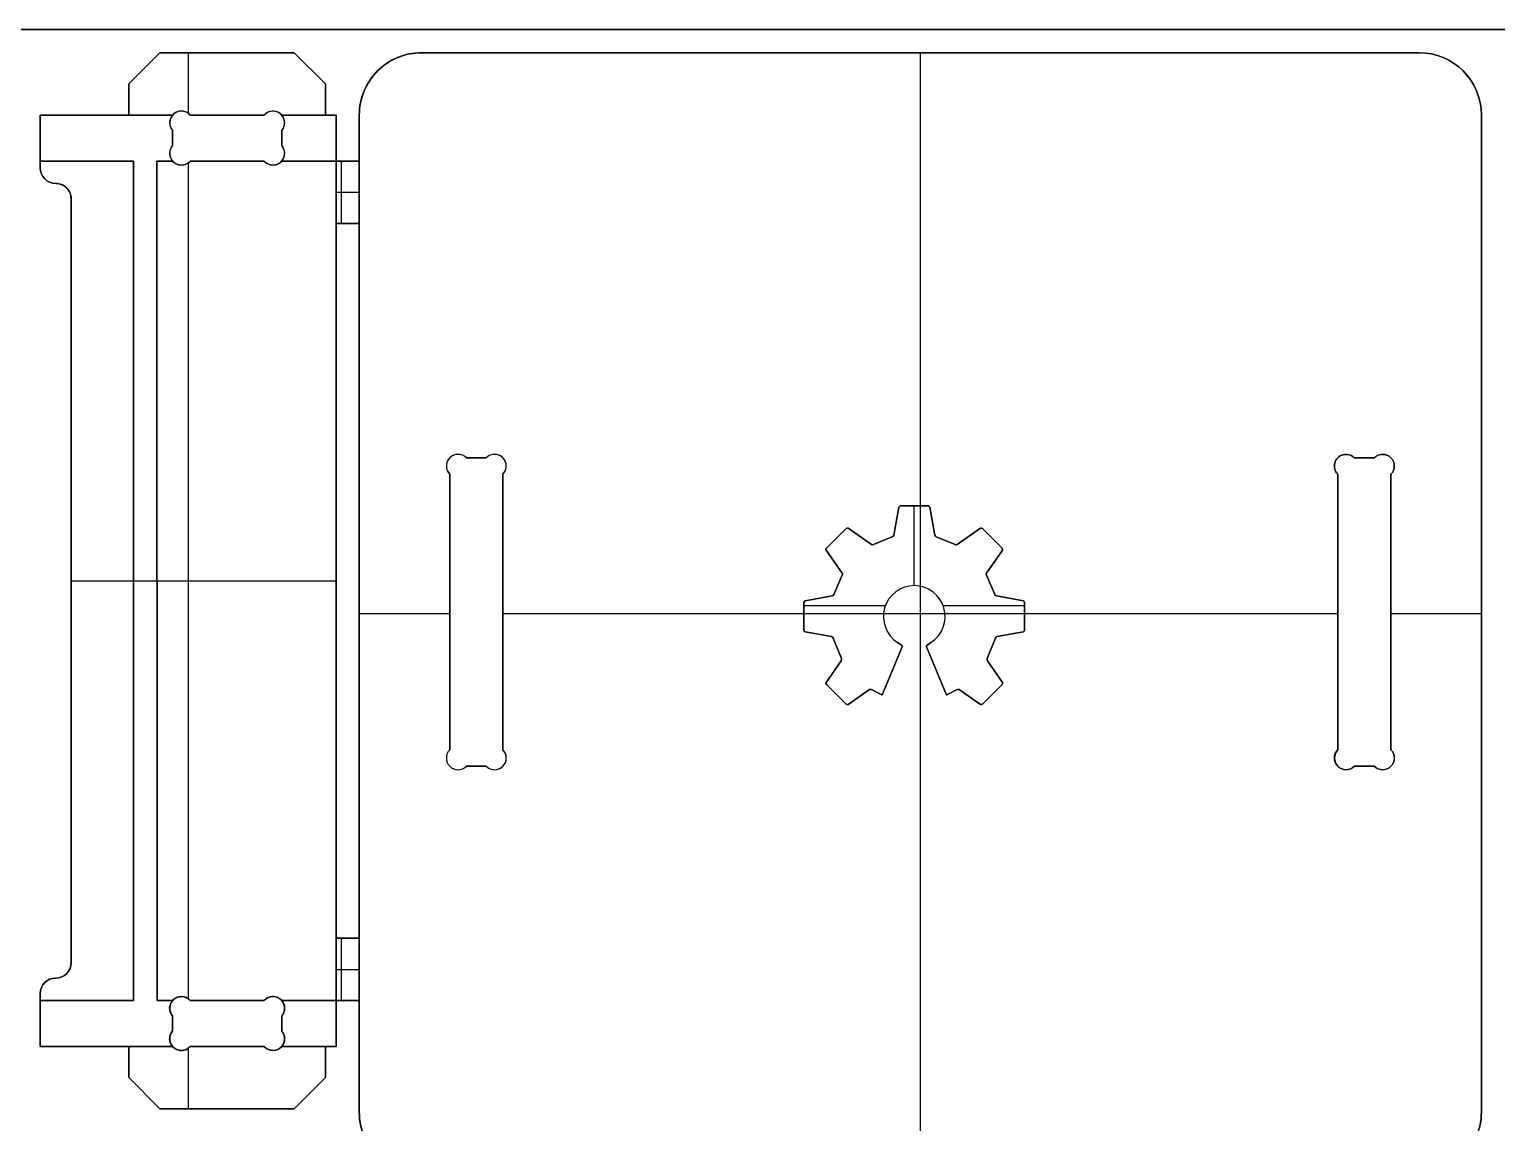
# Model space of a CAD drawing. Extents: x 0 to 96, y 0 to 48.
# Drawn here: x 48.17 to 71.71, y 30.46 to 48 of the extents above; entities that cross this region are included whole.
import ezdxf

# ---------------------------------------------------------------- set-up
doc = ezdxf.new("R2010")
doc.units = 0
doc.header["$MEASUREMENT"] = 0
for name, color, linetype in [('POCKETS_10_MM', 5, 'CONTINUOUS'), ('PROFILE_-_INSIDE', 30, 'CONTINUOUS'), ('PROFILE_-_OUTSIDE', 18, 'CONTINUOUS'), ('STOCK_PERIMETER', 1, 'CONTINUOUS'), ('TABS', 51, 'CONTINUOUS')]:
    doc.layers.add(name, color=color, linetype=linetype)

msp = doc.modelspace()

# ---------------------------------------------------------------- linework, layer by layer
at = {"layer": 'POCKETS_10_MM'}
for p, q in [((61.715, 39.734), (62.016, 39.857)), ((62.722, 39.857), (63.023, 39.734)), ((61.079, 38.931), (61.212, 39.242)), ((63.527, 39.242), (63.66, 38.931)), ((61.2, 37.903), (61.067, 38.233)), ((63.671, 38.233), (63.539, 37.903)), ((61.836, 37.325), (61.683, 37.406)), ((63.055, 37.406), (62.903, 37.325))]:
    msp.add_line(p, q, dxfattribs=at)
for points in [[(62.016, 39.857, 0.242832), (62.039, 39.883), (62.122, 40.332, -0.343155), (62.145, 40.352), (62.593, 40.352, -0.342745), (62.616, 40.332), (62.7, 39.883, 0.243573), (62.722, 39.857)], [(61.212, 39.242, 0.247752), (61.21, 39.276), (60.956, 39.645, -0.341571), (60.959, 39.675), (61.276, 39.991, -0.343622), (61.306, 39.994), (61.681, 39.736, 0.241389), (61.715, 39.734)], [(63.023, 39.734, 0.241471), (63.057, 39.736), (63.433, 39.994, -0.343447), (63.463, 39.991), (63.779, 39.675, -0.34221), (63.782, 39.645), (63.529, 39.276, 0.246616), (63.527, 39.242)], [(60.618, 38.335, -0.343186), (60.599, 38.358), (60.599, 38.805, -0.341956), (60.618, 38.828), (61.053, 38.909, 0.239287), (61.079, 38.931)], [(63.66, 38.931, 0.240404), (63.686, 38.909), (64.12, 38.828, -0.34245), (64.139, 38.805), (64.139, 38.358, -0.343186), (64.12, 38.335), (63.696, 38.256, 0.248501), (63.671, 38.233)], [(61.067, 38.233, 0.248644), (61.042, 38.256), (60.618, 38.335)], [(62.103, 38.162), (62.127, 38.144), (62.165, 38.12, -0.351653), (62.174, 38.092), (61.861, 37.334, -0.446825), (61.836, 37.325)], [(62.903, 37.325, -0.446574), (62.878, 37.334), (62.564, 38.092, -0.353509), (62.574, 38.12), (62.612, 38.144), (62.636, 38.162)], [(61.683, 37.406, 0.261342), (61.65, 37.405), (61.306, 37.169, -0.340847), (61.276, 37.171), (60.959, 37.488, -0.342703), (60.956, 37.518), (61.197, 37.869, 0.240875), (61.2, 37.903)], [(63.539, 37.903, 0.242002), (63.541, 37.869), (63.782, 37.518, -0.341425), (63.779, 37.488), (63.463, 37.171, -0.340556), (63.433, 37.169), (63.088, 37.405, 0.261321), (63.055, 37.406)]]:
    msp.add_lwpolyline(points, format="xyb", dxfattribs=at)
msp.add_arc((62.369, 38.579), 0.495, 302.5852, 237.4148, dxfattribs=at)
at = {"layer": 'PROFILE_-_INSIDE'}
for points in [[(50.752, 45.887), (51.94, 45.887, 1), (52.221, 46.136), (52.221, 46.376, 1), (51.94, 46.625), (50.752, 46.625, 1), (50.471, 46.376), (50.471, 46.136, 1)], [(55.183, 36.175), (55.503, 36.175, 1), (55.768, 36.441), (55.768, 40.86, 1), (55.504, 41.125), (55.183, 41.125, 1), (54.918, 40.86), (54.918, 36.441, 1)], [(69.749, 36.175), (69.429, 36.175, -1), (69.164, 36.441), (69.164, 40.86, -1), (69.428, 41.125), (69.749, 41.125, -1), (70.014, 40.86), (70.014, 36.441, -1)], [(50.752, 32.417), (51.94, 32.417, -1), (52.221, 32.168), (52.221, 31.928, -1), (51.94, 31.679), (50.752, 31.679, -1), (50.471, 31.928), (50.471, 32.168, -1)]]:
    msp.add_lwpolyline(points, format="xyb", close=True, dxfattribs=at)
at = {"layer": 'PROFILE_-_OUTSIDE'}
for p, q in [((50.269, 47.625), (49.769, 47.125)), ((49.769, 47.125), (50.269, 47.625)), ((49.769, 47.125, 0.74), (50.269, 47.625, 0.74)), ((50.269, 47.625, 0.37), (49.769, 47.125, 0.37)), ((52.424, 47.625), (50.269, 47.625)), ((50.269, 47.625), (52.424, 47.625)), ((50.269, 47.625, 0.74), (50.269, 47.625)), ((50.269, 47.625, 0.74), (52.424, 47.625, 0.74)), ((52.424, 47.625, 0.37), (50.269, 47.625, 0.37)), ((50.721, 47.625), (50.721, 46.653)), ((50.721, 47.625, 0.74), (50.721, 46.653, 0.74)), ((51.346, 47.625), (51.346, 47.625, 0.74)), ((52.924, 47.125), (52.424, 47.625)), ((52.424, 47.625), (52.924, 47.125)), ((52.424, 47.625, 0.74), (52.424, 47.625)), ((52.424, 47.625, 0.74), (52.924, 47.125, 0.74)), ((52.924, 47.125, 0.37), (52.424, 47.625, 0.37)), ((54.466, 47.625), (70.466, 47.625)), ((54.466, 47.625), (54.466, 47.625, 0.74)), ((62.466, 47.625), (62.466, 29.625)), ((62.466, 47.625, 0.74), (62.466, 40.352, 0.74)), ((70.466, 47.625), (70.466, 47.625, 0.74)), ((50.019, 47.375), (50.019, 47.375, 0.74)), ((52.674, 47.375), (52.674, 47.375, 0.74)), ((49.769, 47.125), (49.769, 46.625)), ((49.769, 46.625), (49.769, 47.125)), ((49.769, 46.625, 0.74), (49.769, 47.125, 0.74)), ((49.769, 47.125, 0.74), (49.769, 47.125)), ((49.769, 47.125, 0.37), (49.769, 46.625, 0.37)), ((52.924, 46.625), (52.924, 47.125)), ((52.924, 47.125), (52.924, 46.625)), ((52.924, 47.125, 0.74), (52.924, 47.125)), ((52.924, 47.125, 0.74), (52.924, 46.625, 0.74)), ((52.924, 46.625, 0.37), (52.924, 47.125, 0.37)), ((49.769, 46.875), (49.769, 46.875, 0.74)), ((52.924, 46.875), (52.924, 46.875, 0.74)), ((49.769, 46.625), (48.346, 46.625)), ((48.346, 46.625), (48.346, 45.777)), ((48.346, 46.625), (49.769, 46.625)), ((48.346, 46.625, 0.34), (48.346, 45.887, 0.34)), ((48.346, 46.625, 0.34), (48.346, 46.625)), ((49.769, 46.625, 0.34), (48.346, 46.625, 0.34)), ((49.057, 46.625), (49.057, 46.625, 0.34)), ((49.769, 46.625, 0.74), (49.769, 46.625, 0.34)), ((49.769, 46.625, 0.34), (49.769, 46.625)), ((50.471, 46.625, 0.74), (49.769, 46.625, 0.74)), ((50.471, 46.625, 0.34), (49.769, 46.625, 0.34)), ((49.769, 46.625, 0.54), (50.471, 46.625, 0.54)), ((50.471, 46.625, 0.34), (50.471, 46.625, 0.74)), ((50.487, 46.641), (50.487, 46.641, 0.74)), ((50.752, 46.625), (51.94, 46.625)), ((50.752, 46.625, 0.74), (50.752, 46.625, 0.34)), ((50.752, 46.625, 0.34), (50.752, 46.625)), ((51.94, 46.625, 0.74), (50.752, 46.625, 0.74)), ((51.94, 46.625, 0.34), (50.752, 46.625, 0.34)), ((51.94, 46.625, 0.5), (50.752, 46.625, 0.5)), ((51.346, 46.625, 0.34), (51.346, 46.625, 0.74)), ((51.346, 46.625), (51.346, 46.625, 0.34)), ((51.94, 46.625, 0.74), (51.94, 46.625, 0.34)), ((51.94, 46.625, 0.34), (51.94, 46.625)), ((52.205, 46.641), (52.205, 46.641, 0.74)), ((52.221, 46.625, 0.74), (52.221, 46.625, 0.34)), ((52.924, 46.625, 0.74), (52.221, 46.625, 0.74)), ((52.924, 46.625, 0.34), (52.221, 46.625, 0.34)), ((52.221, 46.625, 0.54), (52.924, 46.625, 0.54)), ((53.096, 46.625), (52.924, 46.625)), ((52.924, 46.625), (53.096, 46.625)), ((52.924, 46.625, 0.74), (52.924, 46.625, 0.34)), ((52.924, 46.625, 0.34), (52.924, 46.625)), ((53.096, 46.625, 0.34), (52.924, 46.625, 0.34)), ((53.01, 46.625), (53.01, 46.625, 0.34)), ((53.096, 31.679), (53.096, 46.625)), ((53.096, 46.625), (53.096, 31.679)), ((53.096, 46.625), (53.096, 46.625, 0.34)), ((53.096, 45.887, 0.34), (53.096, 46.625, 0.34)), ((53.466, 30.625), (53.466, 46.625)), ((53.466, 46.625), (53.466, 46.625, 0.74)), ((71.466, 46.625), (71.466, 30.625)), ((71.466, 46.625), (71.466, 46.625, 0.74)), ((50.471, 46.136), (50.471, 46.376)), ((50.471, 46.376, 0.34), (50.471, 46.136, 0.34)), ((50.471, 46.376, 0.34), (50.471, 46.376)), ((52.221, 46.376), (52.221, 46.136)), ((52.221, 46.136, 0.34), (52.221, 46.376, 0.34)), ((52.221, 46.376, 0.34), (52.221, 46.376)), ((50.471, 46.256), (50.471, 46.256, 0.34)), ((50.471, 46.136, 0.34), (50.471, 46.136)), ((52.221, 46.256), (52.221, 46.256, 0.34)), ((52.221, 46.136, 0.34), (52.221, 46.136)), ((48.346, 45.887, 0.74), (48.346, 45.887, 0.34)), ((48.346, 45.887, 0.74), (49.846, 45.887, 0.74)), ((48.346, 45.887, 0.34), (49.846, 45.887, 0.34)), ((49.846, 45.887, 0.54), (48.346, 45.887, 0.54)), ((48.346, 45.777), (48.346, 45.777, 0.74)), ((48.909, 45.887, 0.74), (48.909, 45.887, 0.34)), ((49.846, 45.887, 0.34), (49.846, 45.887, 0.74)), ((49.846, 45.887, 0.34), (49.846, 32.417, 0.34)), ((49.846, 45.887, 0.74), (49.846, 32.417, 0.74)), ((49.846, 32.417, 0.54), (49.846, 45.887, 0.54)), ((50.217, 45.887, 0.74), (50.471, 45.887, 0.74)), ((50.221, 32.417, 0.74), (50.217, 45.887, 0.74)), ((50.221, 32.417, 0.34), (50.217, 45.887, 0.34)), ((50.217, 45.887, 0.34), (50.217, 45.887, 0.74)), ((50.217, 45.887, 0.34), (50.471, 45.887, 0.34)), ((50.217, 45.887, 0.54), (50.221, 32.417, 0.54)), ((50.471, 45.887, 0.54), (50.217, 45.887, 0.54)), ((50.471, 45.887, 0.74), (50.471, 45.887, 0.34)), ((50.487, 45.871), (50.487, 45.871, 0.74)), ((50.721, 45.859), (50.721, 32.445)), ((50.721, 45.859, 0.74), (50.721, 32.445, 0.74)), ((50.752, 45.887), (50.752, 45.887, 0.34)), ((51.94, 45.887), (50.752, 45.887)), ((50.752, 45.887, 0.34), (51.94, 45.887, 0.34)), ((50.752, 45.887, 0.34), (50.752, 45.887, 0.74)), ((50.752, 45.887, 0.74), (51.94, 45.887, 0.74)), ((50.752, 45.887, 0.5), (51.94, 45.887, 0.5)), ((51.346, 45.887, 0.34), (51.346, 45.887, 0.74)), ((51.346, 45.887), (51.346, 45.887, 0.34)), ((51.94, 45.887, 0.74), (51.94, 45.887, 0.34)), ((51.94, 45.887, 0.34), (51.94, 45.887)), ((52.205, 45.871), (52.205, 45.871, 0.74)), ((52.221, 45.887, 0.74), (53.096, 45.887, 0.74)), ((52.221, 45.887, 0.34), (52.221, 45.887, 0.74)), ((52.221, 45.887, 0.34), (53.096, 45.887, 0.34)), ((53.096, 45.887, 0.54), (52.221, 45.887, 0.54)), ((53.096, 45.887, 0.34), (53.096, 45.887, 0.74)), ((53.096, 45.887, 0.74), (53.096, 32.417, 0.74)), ((53.096, 32.417, 0.37), (53.096, 45.887, 0.37)), ((48.596, 45.527), (48.596, 45.527, 0.74)), ((48.846, 45.277), (48.846, 33.027)), ((48.846, 45.277), (48.846, 45.277, 0.74)), ((54.918, 41.125), (54.918, 41.125, 0.74)), ((55.183, 41.125), (55.504, 41.125)), ((55.504, 41.125, 0.74), (55.183, 41.125, 0.74)), ((55.183, 41.125, 0.74), (55.183, 41.125)), ((55.504, 41.125, 0.5), (55.183, 41.125, 0.5)), ((55.344, 41.125), (55.344, 41.125, 0.74)), ((55.504, 41.125, 0.74), (55.504, 41.125)), ((55.768, 41.125), (55.768, 41.125, 0.74)), ((69.164, 41.125), (69.164, 41.125, 0.74)), ((69.428, 41.125), (69.749, 41.125)), ((69.749, 41.125, 0.74), (69.428, 41.125, 0.74)), ((69.428, 41.125, 0.74), (69.428, 41.125)), ((69.749, 41.125, 0.5), (69.428, 41.125, 0.5)), ((69.589, 41.125), (69.589, 41.125, 0.74)), ((69.749, 41.125, 0.74), (69.749, 41.125)), ((70.014, 41.125), (70.014, 41.125, 0.74)), ((54.918, 36.441), (54.918, 40.86)), ((54.918, 40.86, 0.74), (54.918, 36.441, 0.74)), ((54.918, 40.86, 0.74), (54.918, 40.86)), ((54.918, 40.86, 0.5), (54.918, 36.441, 0.5)), ((55.768, 40.86), (55.768, 36.441)), ((55.768, 36.441, 0.74), (55.768, 40.86, 0.74)), ((55.768, 40.86, 0.74), (55.768, 40.86)), ((55.768, 36.441, 0.5), (55.768, 40.86, 0.5)), ((69.164, 36.441), (69.164, 40.86)), ((69.164, 40.86, 0.74), (69.164, 36.441, 0.74)), ((69.164, 40.86, 0.74), (69.164, 40.86)), ((69.164, 40.86, 0.5), (69.164, 36.441, 0.5)), ((70.014, 40.86), (70.014, 36.441)), ((70.014, 36.441, 0.74), (70.014, 40.86, 0.74)), ((70.014, 40.86, 0.74), (70.014, 40.86)), ((70.014, 36.441, 0.5), (70.014, 40.86, 0.5)), ((62.122, 40.332, 0.74), (62.122, 40.332, 0.34)), ((62.145, 40.352, 0.74), (62.145, 40.352, 0.34)), ((62.369, 39.074, 0.34), (62.369, 40.352, 0.34)), ((62.593, 40.352, 0.74), (62.593, 40.352, 0.34)), ((62.616, 40.332, 0.74), (62.616, 40.332, 0.34)), ((61.276, 39.991, 0.74), (61.276, 39.991, 0.34)), ((61.306, 39.994, 0.74), (61.306, 39.994, 0.34)), ((62.016, 39.857, 0.74), (61.715, 39.734, 0.74)), ((62.016, 39.857, 0.34), (61.715, 39.734, 0.34)), ((61.715, 39.734, 0.54), (62.016, 39.857, 0.54)), ((61.866, 39.796, 0.74), (61.866, 39.796, 0.34)), ((62.016, 39.857, 0.34), (62.016, 39.857, 0.74)), ((62.039, 39.883, 0.74), (62.039, 39.883, 0.34)), ((62.7, 39.883, 0.74), (62.7, 39.883, 0.34)), ((63.023, 39.734, 0.74), (62.722, 39.857, 0.74)), ((63.023, 39.734, 0.34), (62.722, 39.857, 0.34)), ((62.722, 39.857, 0.34), (62.722, 39.857, 0.74)), ((62.722, 39.857, 0.54), (63.023, 39.734, 0.54)), ((62.873, 39.796, 0.74), (62.873, 39.796, 0.34)), ((63.433, 39.994, 0.74), (63.433, 39.994, 0.34)), ((63.463, 39.991, 0.74), (63.463, 39.991, 0.34)), ((60.956, 39.645, 0.74), (60.956, 39.645, 0.34)), ((60.959, 39.675, 0.74), (60.959, 39.675, 0.34)), ((61.681, 39.736, 0.74), (61.681, 39.736, 0.34)), ((61.715, 39.734, 0.34), (61.715, 39.734, 0.74)), ((63.023, 39.734, 0.34), (63.023, 39.734, 0.74)), ((63.057, 39.736, 0.74), (63.057, 39.736, 0.34)), ((63.779, 39.675, 0.74), (63.779, 39.675, 0.34)), ((63.782, 39.645, 0.74), (63.782, 39.645, 0.34)), ((48.846, 39.152), (53.096, 39.152)), ((48.846, 39.152, 0.74), (49.846, 39.152, 0.74)), ((49.846, 39.152, 0.74), (49.846, 39.152, 0.34)), ((49.846, 39.152, 0.34), (50.219, 39.152, 0.34)), ((50.219, 39.152, 0.74), (50.219, 39.152, 0.34)), ((50.219, 39.152, 0.74), (53.096, 39.152, 0.74)), ((53.096, 39.152), (53.096, 39.152, 0.74)), ((61.212, 39.242, 0.74), (61.079, 38.931, 0.74)), ((61.212, 39.242, 0.34), (61.079, 38.931, 0.34)), ((61.079, 38.931, 0.54), (61.212, 39.242, 0.54)), ((61.145, 39.087, 0.74), (61.145, 39.087, 0.34)), ((61.21, 39.276, 0.74), (61.21, 39.276, 0.34)), ((61.212, 39.242, 0.34), (61.212, 39.242, 0.74)), ((62.369, 39.074, 0.74), (62.369, 39.074, 0.34)), ((63.66, 38.931, 0.74), (63.527, 39.242, 0.74)), ((63.66, 38.931, 0.34), (63.527, 39.242, 0.34)), ((63.527, 39.242, 0.34), (63.527, 39.242, 0.74)), ((63.527, 39.242, 0.54), (63.66, 38.931, 0.54)), ((63.529, 39.276, 0.74), (63.529, 39.276, 0.34)), ((63.593, 39.087, 0.74), (63.593, 39.087, 0.34)), ((61.053, 38.909, 0.74), (61.053, 38.909, 0.34)), ((61.079, 38.931, 0.34), (61.079, 38.931, 0.74)), ((62.466, 39.064, 0.74), (62.466, 29.625, 0.74)), ((63.66, 38.931, 0.34), (63.66, 38.931, 0.74)), ((63.686, 38.909, 0.74), (63.686, 38.909, 0.34)), ((53.466, 38.625), (54.918, 38.625)), ((53.466, 38.625, 0.74), (54.918, 38.625, 0.74)), ((54.918, 38.65), (54.918, 38.65, 0.74)), ((55.768, 38.65), (55.768, 38.65, 0.74)), ((55.768, 38.625), (69.164, 38.625)), ((55.768, 38.625, 0.74), (60.599, 38.625, 0.74)), ((60.599, 38.805, 0.74), (60.599, 38.805, 0.34)), ((60.599, 38.757, 0.34), (61.908, 38.757, 0.34)), ((60.618, 38.828, 0.74), (60.618, 38.828, 0.34)), ((61.877, 38.625, 0.74), (62.862, 38.625, 0.74)), ((62.831, 38.757, 0.34), (64.139, 38.757, 0.34)), ((64.12, 38.828, 0.74), (64.12, 38.828, 0.34)), ((64.139, 38.805, 0.74), (64.139, 38.805, 0.34)), ((64.139, 38.625, 0.74), (69.164, 38.625, 0.74)), ((69.164, 38.65), (69.164, 38.65, 0.74)), ((70.014, 38.65), (70.014, 38.65, 0.74)), ((70.014, 38.625), (71.466, 38.625)), ((70.014, 38.625, 0.74), (71.466, 38.625, 0.74)), ((61.874, 38.579, 0.74), (61.874, 38.579, 0.34)), ((62.864, 38.579, 0.74), (62.864, 38.579, 0.34)), ((60.599, 38.358, 0.74), (60.599, 38.358, 0.34)), ((60.618, 38.335, 0.74), (60.618, 38.335, 0.34)), ((61.042, 38.256, 0.74), (61.042, 38.256, 0.34)), ((61.067, 38.233, 0.74), (61.2, 37.903, 0.74)), ((61.067, 38.233, 0.34), (61.067, 38.233, 0.74)), ((61.067, 38.233, 0.34), (61.2, 37.903, 0.34)), ((61.2, 37.903, 0.54), (61.067, 38.233, 0.54)), ((62.103, 38.162, 0.34), (62.103, 38.162, 0.74)), ((62.127, 38.144, 0.74), (62.127, 38.144, 0.34)), ((62.612, 38.144, 0.74), (62.612, 38.144, 0.34)), ((62.636, 38.162, 0.34), (62.636, 38.162, 0.74)), ((63.539, 37.903, 0.74), (63.671, 38.233, 0.74)), ((63.539, 37.903, 0.34), (63.671, 38.233, 0.34)), ((63.671, 38.233, 0.54), (63.539, 37.903, 0.54)), ((63.671, 38.233, 0.34), (63.671, 38.233, 0.74)), ((63.696, 38.256, 0.74), (63.696, 38.256, 0.34)), ((64.12, 38.335, 0.74), (64.12, 38.335, 0.34)), ((64.139, 38.358, 0.74), (64.139, 38.358, 0.34)), ((61.134, 38.068, 0.74), (61.134, 38.068, 0.34)), ((61.2, 37.903, 0.34), (61.2, 37.903, 0.74)), ((62.165, 38.12, 0.74), (62.165, 38.12, 0.34)), ((62.174, 38.092, 0.74), (62.174, 38.092, 0.34)), ((62.564, 38.092, 0.74), (62.564, 38.092, 0.34)), ((62.574, 38.12, 0.74), (62.574, 38.12, 0.34)), ((63.539, 37.903, 0.34), (63.539, 37.903, 0.74)), ((63.605, 38.068, 0.74), (63.605, 38.068, 0.34)), ((61.197, 37.869, 0.74), (61.197, 37.869, 0.34)), ((63.541, 37.869, 0.74), (63.541, 37.869, 0.34)), ((60.956, 37.518, 0.74), (60.956, 37.518, 0.34)), ((60.959, 37.488, 0.74), (60.959, 37.488, 0.34)), ((63.779, 37.488, 0.74), (63.779, 37.488, 0.34)), ((63.782, 37.518, 0.74), (63.782, 37.518, 0.34)), ((61.65, 37.405, 0.74), (61.65, 37.405, 0.34)), ((61.683, 37.406, 0.74), (61.836, 37.325, 0.74)), ((61.683, 37.406, 0.34), (61.683, 37.406, 0.74)), ((61.683, 37.406, 0.34), (61.836, 37.325, 0.34)), ((61.836, 37.325, 0.54), (61.683, 37.406, 0.54)), ((61.76, 37.366, 0.74), (61.76, 37.366, 0.34)), ((61.836, 37.325, 0.34), (61.836, 37.325, 0.74)), ((61.861, 37.334, 0.74), (61.861, 37.334, 0.34)), ((62.878, 37.334, 0.74), (62.878, 37.334, 0.34)), ((62.903, 37.325, 0.74), (63.055, 37.406, 0.74)), ((62.903, 37.325, 0.34), (63.055, 37.406, 0.34)), ((63.055, 37.406, 0.54), (62.903, 37.325, 0.54)), ((62.903, 37.325, 0.34), (62.903, 37.325, 0.74)), ((62.979, 37.366, 0.74), (62.979, 37.366, 0.34)), ((63.055, 37.406, 0.34), (63.055, 37.406, 0.74)), ((63.088, 37.405, 0.74), (63.088, 37.405, 0.34)), ((61.276, 37.171, 0.74), (61.276, 37.171, 0.34)), ((61.306, 37.169, 0.74), (61.306, 37.169, 0.34)), ((63.433, 37.169, 0.74), (63.433, 37.169, 0.34)), ((63.463, 37.171, 0.74), (63.463, 37.171, 0.34)), ((54.918, 36.441, 0.74), (54.918, 36.441)), ((55.768, 36.441, 0.74), (55.768, 36.441)), ((69.164, 36.441, 0.74), (69.164, 36.441)), ((70.014, 36.441, 0.74), (70.014, 36.441)), ((54.918, 36.175), (54.918, 36.175, 0.74)), ((55.183, 36.175), (55.183, 36.175, 0.74)), ((55.503, 36.175), (55.183, 36.175)), ((55.183, 36.175, 0.74), (55.503, 36.175, 0.74)), ((55.183, 36.175, 0.5), (55.503, 36.175, 0.5)), ((55.343, 36.175), (55.343, 36.175, 0.74)), ((55.503, 36.175, 0.74), (55.503, 36.175)), ((55.768, 36.175), (55.768, 36.175, 0.74)), ((69.164, 36.175), (69.164, 36.175, 0.74)), ((69.749, 36.175), (69.429, 36.175)), ((69.429, 36.175, 0.74), (69.749, 36.175, 0.74)), ((69.429, 36.175, 0.74), (69.429, 36.175)), ((69.429, 36.175, 0.5), (69.749, 36.175, 0.5)), ((69.589, 36.175), (69.589, 36.175, 0.74)), ((69.749, 36.175), (69.749, 36.175, 0.74)), ((70.014, 36.175), (70.014, 36.175, 0.74)), ((48.846, 33.027), (48.846, 33.027, 0.74)), ((48.596, 32.777), (48.596, 32.777, 0.74)), ((48.346, 32.527), (48.346, 31.679)), ((48.346, 32.527), (48.346, 32.527, 0.74)), ((49.846, 32.417, 0.34), (48.346, 32.417, 0.34)), ((48.346, 32.417, 0.34), (48.346, 32.417, 0.74)), ((48.346, 32.417, 0.34), (48.346, 31.679, 0.34)), ((49.846, 32.417, 0.74), (48.346, 32.417, 0.74)), ((48.346, 32.417, 0.54), (49.846, 32.417, 0.54)), ((48.906, 32.417, 0.74), (48.906, 32.417, 0.34)), ((49.846, 32.417, 0.34), (49.846, 32.417, 0.74)), ((50.221, 32.417, 0.34), (50.221, 32.417, 0.74)), ((50.471, 32.417, 0.74), (50.221, 32.417, 0.74)), ((50.471, 32.417, 0.34), (50.221, 32.417, 0.34)), ((50.221, 32.417, 0.54), (50.471, 32.417, 0.54)), ((50.471, 32.417, 0.34), (50.471, 32.417, 0.74)), ((50.487, 32.433), (50.487, 32.433, 0.74)), ((50.752, 32.417), (50.752, 32.417, 0.34)), ((50.752, 32.417), (51.94, 32.417)), ((51.94, 32.417, 0.34), (50.752, 32.417, 0.34)), ((50.752, 32.417, 0.34), (50.752, 32.417, 0.74)), ((51.94, 32.417, 0.74), (50.752, 32.417, 0.74)), ((51.94, 32.417, 0.5), (50.752, 32.417, 0.5)), ((51.346, 32.417, 0.34), (51.346, 32.417, 0.74)), ((51.346, 32.417), (51.346, 32.417, 0.34)), ((51.94, 32.417, 0.74), (51.94, 32.417, 0.34)), ((51.94, 32.417, 0.34), (51.94, 32.417)), ((52.205, 32.433), (52.205, 32.433, 0.74)), ((53.096, 32.417, 0.74), (52.221, 32.417, 0.74)), ((52.221, 32.417, 0.74), (52.221, 32.417, 0.34)), ((53.096, 32.417, 0.34), (52.221, 32.417, 0.34)), ((52.221, 32.417, 0.54), (53.096, 32.417, 0.54)), ((53.096, 32.417, 0.74), (53.096, 32.417, 0.34)), ((53.096, 31.679, 0.34), (53.096, 32.417, 0.34)), ((50.471, 31.928), (50.471, 32.168)), ((50.471, 32.168, 0.34), (50.471, 31.928, 0.34)), ((50.471, 32.168, 0.34), (50.471, 32.168)), ((50.471, 32.048), (50.471, 32.048, 0.34)), ((52.221, 32.168), (52.221, 31.928)), ((52.221, 31.928, 0.34), (52.221, 32.168, 0.34)), ((52.221, 32.168, 0.34), (52.221, 32.168)), ((52.221, 32.048), (52.221, 32.048, 0.34)), ((50.471, 31.928, 0.34), (50.471, 31.928)), ((52.221, 31.928, 0.34), (52.221, 31.928)), ((48.346, 31.679), (49.769, 31.679)), ((49.769, 31.679), (48.346, 31.679)), ((48.346, 31.679, 0.34), (48.346, 31.679)), ((48.346, 31.679, 0.34), (49.769, 31.679, 0.34)), ((49.057, 31.679), (49.057, 31.679, 0.34)), ((49.769, 31.679), (49.769, 31.179)), ((49.769, 31.179), (49.769, 31.679)), ((49.769, 31.179, 0.74), (49.769, 31.679, 0.74)), ((49.769, 31.679, 0.74), (49.769, 31.679, 0.34)), ((49.769, 31.679, 0.34), (49.769, 31.679)), ((49.769, 31.679, 0.74), (50.471, 31.679, 0.74)), ((49.769, 31.679, 0.34), (50.471, 31.679, 0.34)), ((49.769, 31.679, 0.37), (49.769, 31.179, 0.37)), ((50.471, 31.679, 0.54), (49.769, 31.679, 0.54)), ((50.471, 31.679, 0.74), (50.471, 31.679, 0.34)), ((50.487, 31.663), (50.487, 31.663, 0.74)), ((50.721, 31.651), (50.721, 30.679)), ((50.721, 31.651, 0.74), (50.721, 30.679, 0.74)), ((51.94, 31.679), (50.752, 31.679)), ((50.752, 31.679, 0.74), (50.752, 31.679, 0.34)), ((50.752, 31.679, 0.34), (50.752, 31.679)), ((50.752, 31.679, 0.74), (51.94, 31.679, 0.74)), ((50.752, 31.679, 0.34), (51.94, 31.679, 0.34)), ((50.752, 31.679, 0.5), (51.94, 31.679, 0.5)), ((51.346, 31.679, 0.34), (51.346, 31.679, 0.74)), ((51.346, 31.679), (51.346, 31.679, 0.34)), ((51.94, 31.679, 0.74), (51.94, 31.679, 0.34)), ((51.94, 31.679, 0.34), (51.94, 31.679)), ((52.205, 31.663), (52.205, 31.663, 0.74)), ((52.221, 31.679, 0.34), (52.221, 31.679, 0.74)), ((52.221, 31.679, 0.74), (52.924, 31.679, 0.74)), ((52.221, 31.679, 0.34), (52.924, 31.679, 0.34)), ((52.924, 31.679, 0.54), (52.221, 31.679, 0.54)), ((52.924, 31.179), (52.924, 31.679)), ((52.924, 31.679), (53.096, 31.679)), ((52.924, 31.679), (52.924, 31.179)), ((53.096, 31.679), (52.924, 31.679)), ((52.924, 31.679, 0.74), (52.924, 31.679, 0.34)), ((52.924, 31.679, 0.74), (52.924, 31.179, 0.74)), ((52.924, 31.679, 0.34), (52.924, 31.679)), ((52.924, 31.679, 0.34), (53.096, 31.679, 0.34)), ((52.924, 31.179, 0.37), (52.924, 31.679, 0.37)), ((53.01, 31.679), (53.01, 31.679, 0.34)), ((53.096, 31.679, 0.34), (53.096, 31.679)), ((49.769, 31.429), (49.769, 31.429, 0.74)), ((52.924, 31.429), (52.924, 31.429, 0.74)), ((49.769, 31.179), (50.269, 30.679)), ((50.269, 30.679), (49.769, 31.179)), ((50.269, 30.679, 0.74), (49.769, 31.179, 0.74)), ((49.769, 31.179, 0.74), (49.769, 31.179)), ((49.769, 31.179, 0.37), (50.269, 30.679, 0.37)), ((52.424, 30.679), (52.924, 31.179)), ((52.924, 31.179), (52.424, 30.679)), ((52.924, 31.179, 0.74), (52.424, 30.679, 0.74)), ((52.424, 30.679, 0.37), (52.924, 31.179, 0.37)), ((52.924, 31.179, 0.74), (52.924, 31.179)), ((50.019, 30.929), (50.019, 30.929, 0.74)), ((52.674, 30.929), (52.674, 30.929, 0.74)), ((50.269, 30.679), (52.424, 30.679)), ((52.424, 30.679), (50.269, 30.679)), ((52.424, 30.679, 0.74), (50.269, 30.679, 0.74)), ((50.269, 30.679, 0.74), (50.269, 30.679)), ((50.269, 30.679, 0.37), (52.424, 30.679, 0.37)), ((51.346, 30.679), (51.346, 30.679, 0.74)), ((52.424, 30.679, 0.74), (52.424, 30.679)), ((53.466, 30.625), (53.466, 30.625, 0.74)), ((71.466, 30.625), (71.466, 30.625, 0.74))]:
    msp.add_line(p, q, dxfattribs=at)
for points in [[(70.466, 47.625, -0.414213), (71.466, 46.625), (71.466, 30.625, -0.414214), (70.466, 29.625), (54.466, 29.625, -0.414214), (53.466, 30.625), (53.466, 46.625, -0.414214), (54.466, 47.625)], [(70.466, 47.625, -0.414213), (71.466, 46.625), (71.466, 30.625, -0.414214), (70.466, 29.625), (54.466, 29.625, -0.414214), (53.466, 30.625), (53.466, 46.625, -0.414214), (54.466, 47.625)], [(70.466, 47.625), (54.466, 47.625, 0.414214), (53.466, 46.625), (53.466, 30.625, 0.414214), (54.466, 29.625), (70.466, 29.625, 0.414214), (71.466, 30.625), (71.466, 46.625, 0.414213)]]:
    msp.add_lwpolyline(points, format="xyb", close=True, dxfattribs=at)
for points in [[(48.346, 31.679), (48.346, 32.527, -0.414213), (48.596, 32.777, 0.414213), (48.846, 33.027), (48.846, 45.277, 0.414214), (48.596, 45.527, -0.414213), (48.346, 45.777), (48.346, 46.625)], [(48.346, 32.417), (48.346, 32.527, -0.414213), (48.596, 32.777, 0.414213), (48.846, 33.027), (48.846, 45.277, 0.414214), (48.596, 45.527, -0.414213), (48.346, 45.777), (48.346, 45.887)], [(48.346, 45.887), (48.346, 45.777, 0.414213), (48.596, 45.527, -0.414214), (48.846, 45.277), (48.846, 33.027, -0.414213), (48.596, 32.777, 0.414213), (48.346, 32.527), (48.346, 32.417)], [(62.722, 39.857, -0.243573), (62.7, 39.883), (62.616, 40.332, 0.342745), (62.593, 40.352), (62.145, 40.352, 0.343155), (62.122, 40.332), (62.039, 39.883, -0.242832), (62.016, 39.857)], [(62.722, 39.857, -0.243573), (62.7, 39.883), (62.616, 40.332, 0.342745), (62.593, 40.352), (62.145, 40.352, 0.343155), (62.122, 40.332), (62.039, 39.883, -0.242832), (62.016, 39.857)], [(62.016, 39.857, 0.242832), (62.039, 39.883), (62.122, 40.332, -0.343155), (62.145, 40.352), (62.593, 40.352, -0.342745), (62.616, 40.332), (62.7, 39.883, 0.243573), (62.722, 39.857)], [(61.715, 39.734, -0.241389), (61.681, 39.736), (61.306, 39.994, 0.343622), (61.276, 39.991), (60.959, 39.675, 0.341571), (60.956, 39.645), (61.21, 39.276, -0.247752), (61.212, 39.242)], [(61.715, 39.734, -0.241389), (61.681, 39.736), (61.306, 39.994, 0.343622), (61.276, 39.991), (60.959, 39.675, 0.341571), (60.956, 39.645), (61.21, 39.276, -0.247752), (61.212, 39.242)], [(61.212, 39.242, 0.247752), (61.21, 39.276), (60.956, 39.645, -0.341571), (60.959, 39.675), (61.276, 39.991, -0.343622), (61.306, 39.994), (61.681, 39.736, 0.241389), (61.715, 39.734)], [(63.527, 39.242, -0.246616), (63.529, 39.276), (63.782, 39.645, 0.34221), (63.779, 39.675), (63.463, 39.991, 0.343447), (63.433, 39.994), (63.057, 39.736, -0.241471), (63.023, 39.734)], [(63.527, 39.242, -0.246616), (63.529, 39.276), (63.782, 39.645, 0.34221), (63.779, 39.675), (63.463, 39.991, 0.343447), (63.433, 39.994), (63.057, 39.736, -0.241471), (63.023, 39.734)], [(63.023, 39.734, 0.241471), (63.057, 39.736), (63.433, 39.994, -0.343447), (63.463, 39.991), (63.779, 39.675, -0.34221), (63.782, 39.645), (63.529, 39.276, 0.246616), (63.527, 39.242)], [(61.079, 38.931, -0.239287), (61.053, 38.909), (60.618, 38.828, 0.341956), (60.599, 38.805), (60.599, 38.358, 0.343186), (60.618, 38.335)], [(61.079, 38.931, -0.239287), (61.053, 38.909), (60.618, 38.828, 0.341956), (60.599, 38.805), (60.599, 38.358, 0.343186), (60.618, 38.335)], [(60.618, 38.335, -0.343186), (60.599, 38.358), (60.599, 38.805, -0.341956), (60.618, 38.828), (61.053, 38.909, 0.239287), (61.079, 38.931)], [(63.671, 38.233, -0.248501), (63.696, 38.256), (64.12, 38.335, 0.343186), (64.139, 38.358), (64.139, 38.805, 0.34245), (64.12, 38.828), (63.686, 38.909, -0.240404), (63.66, 38.931)], [(63.671, 38.233, -0.248501), (63.696, 38.256), (64.12, 38.335, 0.343186), (64.139, 38.358), (64.139, 38.805, 0.34245), (64.12, 38.828), (63.686, 38.909, -0.240404), (63.66, 38.931)], [(63.66, 38.931, 0.240404), (63.686, 38.909), (64.12, 38.828, -0.34245), (64.139, 38.805), (64.139, 38.358, -0.343186), (64.12, 38.335), (63.696, 38.256, 0.248501), (63.671, 38.233)], [(60.618, 38.335), (61.042, 38.256, -0.248644), (61.067, 38.233)], [(60.618, 38.335), (61.042, 38.256, -0.248644), (61.067, 38.233)], [(61.067, 38.233, 0.248644), (61.042, 38.256), (60.618, 38.335)], [(61.836, 37.325, 0.446825), (61.861, 37.334), (62.174, 38.092, 0.351653), (62.165, 38.12), (62.127, 38.144), (62.103, 38.162)], [(61.836, 37.325, 0.446825), (61.861, 37.334), (62.174, 38.092, 0.351653), (62.165, 38.12), (62.127, 38.144), (62.103, 38.162)], [(62.103, 38.162), (62.127, 38.144), (62.165, 38.12, -0.351653), (62.174, 38.092), (61.861, 37.334, -0.446825), (61.836, 37.325)], [(62.636, 38.162), (62.612, 38.144), (62.574, 38.12, 0.353509), (62.564, 38.092), (62.878, 37.334, 0.446574), (62.903, 37.325)], [(62.636, 38.162), (62.612, 38.144), (62.574, 38.12, 0.353509), (62.564, 38.092), (62.878, 37.334, 0.446574), (62.903, 37.325)], [(62.903, 37.325, -0.446574), (62.878, 37.334), (62.564, 38.092, -0.353509), (62.574, 38.12), (62.612, 38.144), (62.636, 38.162)], [(61.2, 37.903, -0.240875), (61.197, 37.869), (60.956, 37.518, 0.342703), (60.959, 37.488), (61.276, 37.171, 0.340847), (61.306, 37.169), (61.65, 37.405, -0.261342), (61.683, 37.406)], [(61.2, 37.903, -0.240875), (61.197, 37.869), (60.956, 37.518, 0.342703), (60.959, 37.488), (61.276, 37.171, 0.340847), (61.306, 37.169), (61.65, 37.405, -0.261342), (61.683, 37.406)], [(61.683, 37.406, 0.261342), (61.65, 37.405), (61.306, 37.169, -0.340847), (61.276, 37.171), (60.959, 37.488, -0.342703), (60.956, 37.518), (61.197, 37.869, 0.240875), (61.2, 37.903)], [(63.055, 37.406, -0.261321), (63.088, 37.405), (63.433, 37.169, 0.340556), (63.463, 37.171), (63.779, 37.488, 0.341425), (63.782, 37.518), (63.541, 37.869, -0.242002), (63.539, 37.903)], [(63.055, 37.406, -0.261321), (63.088, 37.405), (63.433, 37.169, 0.340556), (63.463, 37.171), (63.779, 37.488, 0.341425), (63.782, 37.518), (63.541, 37.869, -0.242002), (63.539, 37.903)], [(63.539, 37.903, 0.242002), (63.541, 37.869), (63.782, 37.518, -0.341425), (63.779, 37.488), (63.463, 37.171, -0.340556), (63.433, 37.169), (63.088, 37.405, 0.261321), (63.055, 37.406)]]:
    msp.add_lwpolyline(points, format="xyb", dxfattribs=at)
for centre, radius, start, end in [((54.466, 46.625), 1, 90, 180), ((70.466, 46.625), 1, 0, 90), ((50.612, 46.501), 0.187, 41.511, 221.511), ((50.612, 46.501, 0.34), 0.188, 138.5298, 221.511), ((50.612, 46.501, 0.74), 0.187, 41.511, 138.5298), ((50.612, 46.501, 0.5), 0.187, 41.511, 138.5298), ((52.081, 46.501), 0.187, 318.489, 138.489), ((52.081, 46.501, 0.74), 0.187, 41.4365, 138.489), ((52.081, 46.501, 0.5), 0.187, 41.4365, 138.489), ((52.081, 46.501, 0.34), 0.188, 318.489, 41.4365), ((50.612, 46.011), 0.188, 138.489, 318.489), ((50.612, 46.011, 0.34), 0.188, 138.489, 221.511), ((52.081, 46.011), 0.188, 221.511, 41.511), ((52.081, 46.011, 0.34), 0.188, 318.489, 41.511), ((48.596, 45.777), 0.25, 180, 270), ((50.612, 46.011, 0.74), 0.188, 221.511, 318.489), ((50.612, 46.011, 0.5), 0.188, 221.511, 318.489), ((52.081, 46.011, 0.74), 0.188, 221.511, 318.489), ((52.081, 46.011, 0.5), 0.188, 221.511, 318.489), ((48.596, 45.277), 0.25, 0, 90), ((55.051, 40.993), 0.187, 45, 225), ((55.051, 40.993, 0.74), 0.187, 45, 225), ((55.051, 40.993, 0.5), 0.187, 45, 225), ((55.636, 40.993), 0.187, 314.8935, 134.8935), ((55.636, 40.993, 0.74), 0.187, 314.8935, 134.8935), ((55.636, 40.993, 0.5), 0.187, 314.8935, 134.8935), ((69.296, 40.993), 0.187, 45.1065, 225.1065), ((69.296, 40.993, 0.74), 0.187, 45.1065, 225.1065), ((69.296, 40.993, 0.5), 0.187, 45.1065, 225.1065), ((69.882, 40.993), 0.187, 315, 135), ((69.882, 40.993, 0.74), 0.187, 315, 135), ((69.882, 40.993, 0.5), 0.187, 315, 135), ((62.369, 38.579, 0.74), 0.495, 302.5852, 237.4148), ((62.369, 38.579, 0.34), 0.495, 302.5852, 237.4148), ((62.369, 38.579, 0.54), 0.495, 302.5852, 237.4148), ((55.051, 36.308), 0.188, 135, 315), ((55.051, 36.308, 0.74), 0.188, 135, 315), ((55.051, 36.308, 0.5), 0.188, 135, 315), ((55.636, 36.308), 0.187, 225, 45), ((55.636, 36.308, 0.74), 0.187, 225, 45), ((55.636, 36.308, 0.5), 0.187, 225, 45), ((69.297, 36.308), 0.188, 135, 315), ((69.297, 36.308, 0.74), 0.187, 135, 315), ((69.297, 36.308, 0.5), 0.187, 135, 315), ((69.882, 36.308), 0.188, 225, 45), ((69.882, 36.308, 0.74), 0.188, 225, 45), ((69.882, 36.308, 0.5), 0.188, 225, 45), ((48.596, 33.027), 0.25, 270, 360), ((48.596, 32.527), 0.25, 90, 180), ((50.612, 32.293), 0.187, 41.511, 221.511), ((50.612, 32.293, 0.34), 0.188, 138.489, 221.511), ((50.612, 32.293, 0.74), 0.187, 41.511, 138.489), ((50.612, 32.293, 0.5), 0.187, 41.511, 138.489), ((52.081, 32.293), 0.188, 318.489, 138.489), ((52.081, 32.293, 0.74), 0.188, 41.511, 138.489), ((52.081, 32.293, 0.5), 0.188, 41.511, 138.489), ((52.081, 32.293, 0.34), 0.188, 318.489, 41.511), ((50.612, 31.803), 0.188, 138.489, 318.489), ((50.612, 31.803, 0.34), 0.187, 138.489, 221.5104), ((52.081, 31.803), 0.187, 221.511, 41.511), ((52.081, 31.803, 0.34), 0.188, 318.4851, 41.511), ((50.612, 31.803, 0.74), 0.187, 221.5104, 318.489), ((50.612, 31.803, 0.5), 0.187, 221.5104, 318.489), ((52.081, 31.803, 0.74), 0.188, 221.511, 318.4851), ((52.081, 31.803, 0.5), 0.188, 221.511, 318.4851), ((54.466, 30.625), 1, 180, 270), ((70.466, 30.625), 1, 270, 0)]:
    msp.add_arc(centre, radius, start, end, dxfattribs=at)
at = {"layer": 'STOCK_PERIMETER'}
for points in [[(0, 0), (0, 48), (96, 48), (96, 0)], [(48, 0), (72, 0), (72, 48), (48, 48)]]:
    msp.add_lwpolyline(points, close=True, dxfattribs=at)
at = {"layer": 'TABS'}
for p, q in [((53.096, 45.887, 0), (53.096, 44.887, 0)), ((53.096, 45.887, 0.15), (53.096, 45.887, 0)), ((53.096, 45.887, 0.15), (53.096, 44.887, 0.15)), ((53.466, 45.887, 0), (53.096, 45.887, 0)), ((53.466, 45.887, 0.15), (53.096, 45.887, 0.15)), ((53.096, 45.887, 0.075), (53.466, 45.887, 0.075)), ((53.181, 44.887, 0), (53.181, 45.887, 0)), ((53.181, 45.887, 0), (53.181, 45.887, 0.15)), ((53.181, 44.887, 0.15), (53.181, 45.887, 0.15)), ((53.466, 44.887, 0), (53.466, 45.887, 0)), ((53.466, 45.887, 0), (53.466, 45.887, 0.15)), ((53.466, 44.887, 0.15), (53.466, 45.887, 0.15)), ((53.096, 45.387, 0), (53.466, 45.387, 0)), ((53.096, 45.387, 0.15), (53.466, 45.387, 0.15)), ((53.096, 44.887, 0), (53.096, 44.887, 0.15)), ((53.096, 44.887, 0), (53.466, 44.887, 0)), ((53.096, 44.887, 0.15), (53.466, 44.887, 0.15)), ((53.466, 44.887, 0.075), (53.096, 44.887, 0.075)), ((53.181, 44.887, 0), (53.181, 44.887, 0.15)), ((53.466, 44.887, 0.15), (53.466, 44.887, 0)), ((53.096, 33.417, 0), (53.096, 32.417, 0)), ((53.096, 33.417, 0.15), (53.096, 33.417, 0)), ((53.096, 33.417, 0.15), (53.096, 32.417, 0.15)), ((53.466, 33.417, 0), (53.096, 33.417, 0)), ((53.466, 33.417, 0.15), (53.096, 33.417, 0.15)), ((53.096, 33.417, 0.075), (53.466, 33.417, 0.075)), ((53.181, 32.417, 0), (53.181, 33.417, 0)), ((53.181, 33.417, 0), (53.181, 33.417, 0.15)), ((53.181, 32.417, 0.15), (53.181, 33.417, 0.15)), ((53.466, 32.417, 0), (53.466, 33.417, 0)), ((53.466, 33.417, 0), (53.466, 33.417, 0.15)), ((53.466, 32.417, 0.15), (53.466, 33.417, 0.15)), ((53.096, 32.917, 0), (53.466, 32.917, 0)), ((53.096, 32.917, 0.15), (53.466, 32.917, 0.15)), ((53.096, 32.417, 0), (53.096, 32.417, 0.15)), ((53.096, 32.417, 0), (53.466, 32.417, 0)), ((53.096, 32.417, 0.15), (53.466, 32.417, 0.15)), ((53.466, 32.417, 0.075), (53.096, 32.417, 0.075)), ((53.181, 32.417, 0), (53.181, 32.417, 0.15)), ((53.466, 32.417, 0.15), (53.466, 32.417, 0))]:
    msp.add_line(p, q, dxfattribs=at)

doc.saveas('drawing.dxf')
